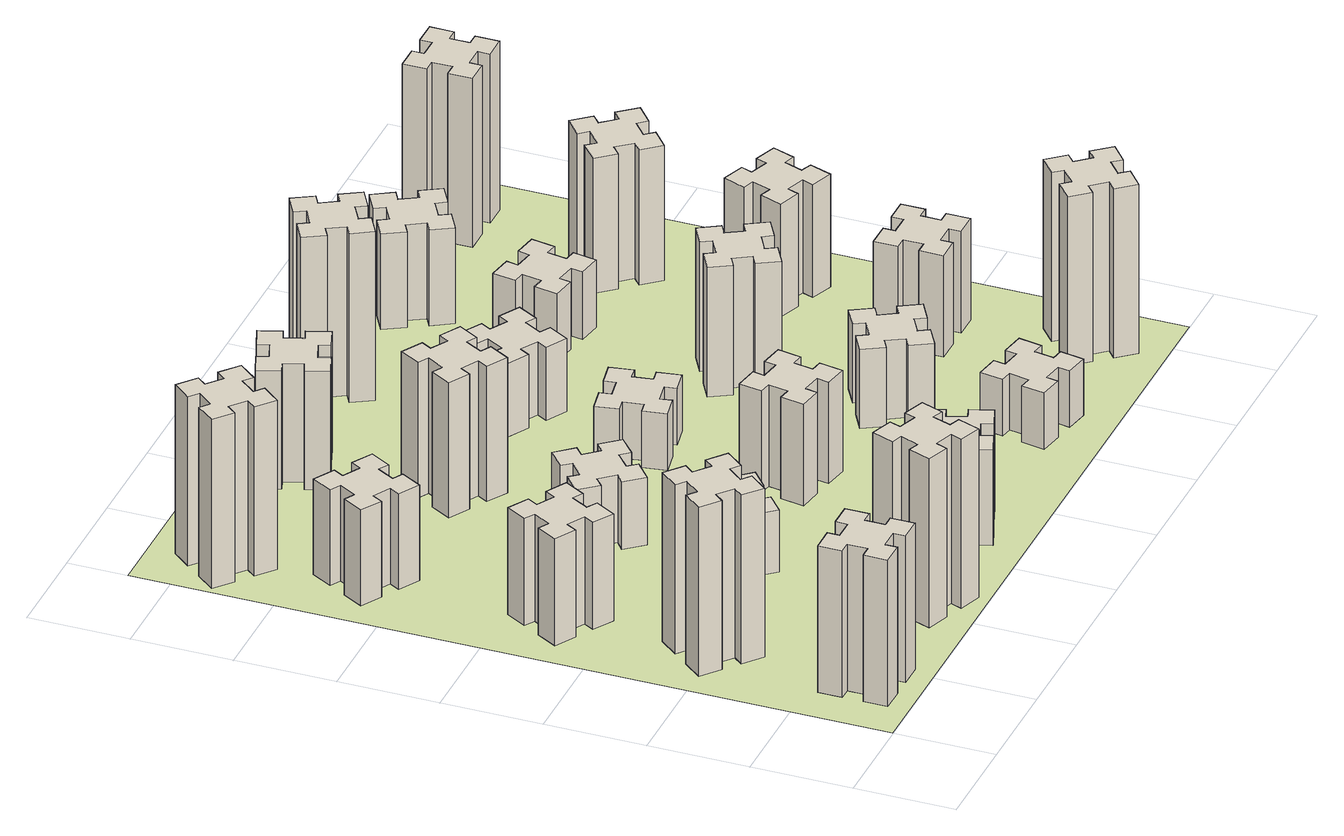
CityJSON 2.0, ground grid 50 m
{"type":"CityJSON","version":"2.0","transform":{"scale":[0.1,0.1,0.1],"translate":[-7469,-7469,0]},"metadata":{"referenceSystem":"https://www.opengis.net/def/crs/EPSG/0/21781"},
"CityObjects":{
"building1":{"type":"Building","attributes":{"class":"1000","function":"1000","usage":"1000","yearOfConstruction":2016,"roofType":"1000","measuredHeight":78,"storeysAboveGround":30,"storeysBelowGround":0},"geometry":[{"type":"Solid","lod":"1","boundaries":[[[[0,1,2,3,4,5,6,7,8,9,10,11,12,13,14,15,16,17,18,19]],[[17,16,20,21]],[[16,15,22,20]],[[15,14,23,22]],[[14,13,24,23]],[[13,12,25,24]],[[12,11,26,25]],[[11,10,27,26]],[[10,9,28,27]],[[9,8,29,28]],[[8,7,30,29]],[[7,6,31,30]],[[6,5,32,31]],[[5,4,33,32]],[[4,3,34,33]],[[3,2,35,34]],[[2,1,36,35]],[[1,0,37,36]],[[0,19,38,37]],[[19,18,39,38]],[[18,17,21,39]],[[24,25,26,27,28,29,30,31,32,33,34,35,36,37,38,39,21,20,22,23]]]]}]},
"building2":{"type":"Building","attributes":{"class":"1000","function":"1000","usage":"1000","yearOfConstruction":2016,"roofType":"1000","measuredHeight":90,"storeysAboveGround":30,"storeysBelowGround":0},"geometry":[{"type":"Solid","lod":"1","boundaries":[[[[40,41,42,43,44,45,46,47,48,49,50,51,52,53,54,55,56,57,58,59]],[[57,56,60,61]],[[56,55,62,60]],[[55,54,63,62]],[[54,53,64,63]],[[53,52,65,64]],[[52,51,66,65]],[[51,50,67,66]],[[50,49,68,67]],[[49,48,69,68]],[[48,47,70,69]],[[47,46,71,70]],[[46,45,72,71]],[[45,44,73,72]],[[44,43,74,73]],[[43,42,75,74]],[[42,41,76,75]],[[41,40,77,76]],[[40,59,78,77]],[[59,58,79,78]],[[58,57,61,79]],[[64,65,66,67,68,69,70,71,72,73,74,75,76,77,78,79,61,60,62,63]]]]}]},
"building3":{"type":"Building","attributes":{"class":"1000","function":"1000","usage":"1000","yearOfConstruction":2016,"roofType":"1000","measuredHeight":57,"storeysAboveGround":30,"storeysBelowGround":0},"geometry":[{"type":"Solid","lod":"1","boundaries":[[[[80,81,82,83,84,85,86,87,88,89,90,91,92,93,94,95,96,97,98,99]],[[97,96,100,101]],[[96,95,102,100]],[[95,94,103,102]],[[94,93,104,103]],[[93,92,105,104]],[[92,91,106,105]],[[91,90,107,106]],[[90,89,108,107]],[[89,88,109,108]],[[88,87,110,109]],[[87,86,111,110]],[[86,85,112,111]],[[85,84,113,112]],[[84,83,114,113]],[[83,82,115,114]],[[82,81,116,115]],[[81,80,117,116]],[[80,99,118,117]],[[99,98,119,118]],[[98,97,101,119]],[[104,105,106,107,108,109,110,111,112,113,114,115,116,117,118,119,101,100,102,103]]]]}]},
"building4":{"type":"Building","attributes":{"class":"1000","function":"1000","usage":"1000","yearOfConstruction":2016,"roofType":"1000","measuredHeight":51,"storeysAboveGround":30,"storeysBelowGround":0},"geometry":[{"type":"Solid","lod":"1","boundaries":[[[[120,121,122,123,124,125,126,127,128,129,130,131,132,133,134,135,136,137,138,139]],[[137,136,140,141]],[[136,135,142,140]],[[135,134,143,142]],[[134,133,144,143]],[[133,132,145,144]],[[132,131,146,145]],[[131,130,147,146]],[[130,129,148,147]],[[129,128,149,148]],[[128,127,150,149]],[[127,126,151,150]],[[126,125,152,151]],[[125,124,153,152]],[[124,123,154,153]],[[123,122,155,154]],[[122,121,156,155]],[[121,120,157,156]],[[120,139,158,157]],[[139,138,159,158]],[[138,137,141,159]],[[144,145,146,147,148,149,150,151,152,153,154,155,156,157,158,159,141,140,142,143]]]]}]},
"building5":{"type":"Building","attributes":{"class":"1000","function":"1000","usage":"1000","yearOfConstruction":2016,"roofType":"1000","measuredHeight":90,"storeysAboveGround":30,"storeysBelowGround":0},"geometry":[{"type":"Solid","lod":"1","boundaries":[[[[160,161,162,163,164,165,166,167,168,169,170,171,172,173,174,175,176,177,178,179]],[[177,176,180,181]],[[176,175,182,180]],[[175,174,183,182]],[[174,173,184,183]],[[173,172,185,184]],[[172,171,186,185]],[[171,170,187,186]],[[170,169,188,187]],[[169,168,189,188]],[[168,167,190,189]],[[167,166,191,190]],[[166,165,192,191]],[[165,164,193,192]],[[164,163,194,193]],[[163,162,195,194]],[[162,161,196,195]],[[161,160,197,196]],[[160,179,198,197]],[[179,178,199,198]],[[178,177,181,199]],[[184,185,186,187,188,189,190,191,192,193,194,195,196,197,198,199,181,180,182,183]]]]}]},
"building6":{"type":"Building","attributes":{"class":"1000","function":"1000","usage":"1000","yearOfConstruction":2016,"roofType":"1000","measuredHeight":90,"storeysAboveGround":30,"storeysBelowGround":0},"geometry":[{"type":"Solid","lod":"1","boundaries":[[[[200,201,202,203,204,205,206,207,208,209,210,211,212,213,214,215,216,217,218,219]],[[217,216,220,221]],[[216,215,222,220]],[[215,214,223,222]],[[214,213,224,223]],[[213,212,225,224]],[[212,211,226,225]],[[211,210,227,226]],[[210,209,228,227]],[[209,208,229,228]],[[208,207,230,229]],[[207,206,231,230]],[[206,205,232,231]],[[205,204,233,232]],[[204,203,234,233]],[[203,202,235,234]],[[202,201,236,235]],[[201,200,237,236]],[[200,219,238,237]],[[219,218,239,238]],[[218,217,221,239]],[[224,225,226,227,228,229,230,231,232,233,234,235,236,237,238,239,221,220,222,223]]]]}]},
"building7":{"type":"Building","attributes":{"class":"1000","function":"1000","usage":"1000","yearOfConstruction":2016,"roofType":"1000","measuredHeight":33,"storeysAboveGround":30,"storeysBelowGround":0},"geometry":[{"type":"Solid","lod":"1","boundaries":[[[[240,241,242,243,244,245,246,247,248,249,250,251,252,253,254,255,256,257,258,259]],[[257,256,260,261]],[[256,255,262,260]],[[255,254,263,262]],[[254,253,264,263]],[[253,252,265,264]],[[252,251,266,265]],[[251,250,267,266]],[[250,249,268,267]],[[249,248,269,268]],[[248,247,270,269]],[[247,246,271,270]],[[246,245,272,271]],[[245,244,273,272]],[[244,243,274,273]],[[243,242,275,274]],[[242,241,276,275]],[[241,240,277,276]],[[240,259,278,277]],[[259,258,279,278]],[[258,257,261,279]],[[264,265,266,267,268,269,270,271,272,273,274,275,276,277,278,279,261,260,262,263]]]]}]},
"building8":{"type":"Building","attributes":{"class":"1000","function":"1000","usage":"1000","yearOfConstruction":2016,"roofType":"1000","measuredHeight":36,"storeysAboveGround":30,"storeysBelowGround":0},"geometry":[{"type":"Solid","lod":"1","boundaries":[[[[280,281,282,283,284,285,286,287,288,289,290,291,292,293,294,295,296,297,298,299]],[[297,296,300,301]],[[296,295,302,300]],[[295,294,303,302]],[[294,293,304,303]],[[293,292,305,304]],[[292,291,306,305]],[[291,290,307,306]],[[290,289,308,307]],[[289,288,309,308]],[[288,287,310,309]],[[287,286,311,310]],[[286,285,312,311]],[[285,284,313,312]],[[284,283,314,313]],[[283,282,315,314]],[[282,281,316,315]],[[281,280,317,316]],[[280,299,318,317]],[[299,298,319,318]],[[298,297,301,319]],[[304,305,306,307,308,309,310,311,312,313,314,315,316,317,318,319,301,300,302,303]]]]}]},
"building9":{"type":"Building","attributes":{"class":"1000","function":"1000","usage":"1000","yearOfConstruction":2016,"roofType":"1000","measuredHeight":51,"storeysAboveGround":30,"storeysBelowGround":0},"geometry":[{"type":"Solid","lod":"1","boundaries":[[[[320,321,322,323,324,325,326,327,328,329,330,331,332,333,334,335,336,337,338,339]],[[337,336,340,341]],[[336,335,342,340]],[[335,334,343,342]],[[334,333,344,343]],[[333,332,345,344]],[[332,331,346,345]],[[331,330,347,346]],[[330,329,348,347]],[[329,328,349,348]],[[328,327,350,349]],[[327,326,351,350]],[[326,325,352,351]],[[325,324,353,352]],[[324,323,354,353]],[[323,322,355,354]],[[322,321,356,355]],[[321,320,357,356]],[[320,339,358,357]],[[339,338,359,358]],[[338,337,341,359]],[[344,345,346,347,348,349,350,351,352,353,354,355,356,357,358,359,341,340,342,343]]]]}]},
"building10":{"type":"Building","attributes":{"class":"1000","function":"1000","usage":"1000","yearOfConstruction":2016,"roofType":"1000","measuredHeight":72,"storeysAboveGround":30,"storeysBelowGround":0},"geometry":[{"type":"Solid","lod":"1","boundaries":[[[[360,361,362,363,364,365,366,367,368,369,370,371,372,373,374,375,376,377,378,379]],[[377,376,380,381]],[[376,375,382,380]],[[375,374,383,382]],[[374,373,384,383]],[[373,372,385,384]],[[372,371,386,385]],[[371,370,387,386]],[[370,369,388,387]],[[369,368,389,388]],[[368,367,390,389]],[[367,366,391,390]],[[366,365,392,391]],[[365,364,393,392]],[[364,363,394,393]],[[363,362,395,394]],[[362,361,396,395]],[[361,360,397,396]],[[360,379,398,397]],[[379,378,399,398]],[[378,377,381,399]],[[384,385,386,387,388,389,390,391,392,393,394,395,396,397,398,399,381,380,382,383]]]]}]},
"building11":{"type":"Building","attributes":{"class":"1000","function":"1000","usage":"1000","yearOfConstruction":2016,"roofType":"1000","measuredHeight":63,"storeysAboveGround":30,"storeysBelowGround":0},"geometry":[{"type":"Solid","lod":"1","boundaries":[[[[400,401,402,403,404,405,406,407,408,409,410,411,412,413,414,415,416,417,418,419]],[[417,416,420,421]],[[416,415,422,420]],[[415,414,423,422]],[[414,413,424,423]],[[413,412,425,424]],[[412,411,426,425]],[[411,410,427,426]],[[410,409,428,427]],[[409,408,429,428]],[[408,407,430,429]],[[407,406,431,430]],[[406,405,432,431]],[[405,404,433,432]],[[404,403,434,433]],[[403,402,435,434]],[[402,401,436,435]],[[401,400,437,436]],[[400,419,438,437]],[[419,418,439,438]],[[418,417,421,439]],[[424,425,426,427,428,429,430,431,432,433,434,435,436,437,438,439,421,420,422,423]]]]}]},
"building12":{"type":"Building","attributes":{"class":"1000","function":"1000","usage":"1000","yearOfConstruction":2016,"roofType":"1000","measuredHeight":54,"storeysAboveGround":30,"storeysBelowGround":0},"geometry":[{"type":"Solid","lod":"1","boundaries":[[[[440,441,442,443,444,445,446,447,448,449,450,451,452,453,454,455,456,457,458,459]],[[457,456,460,461]],[[456,455,462,460]],[[455,454,463,462]],[[454,453,464,463]],[[453,452,465,464]],[[452,451,466,465]],[[451,450,467,466]],[[450,449,468,467]],[[449,448,469,468]],[[448,447,470,469]],[[447,446,471,470]],[[446,445,472,471]],[[445,444,473,472]],[[444,443,474,473]],[[443,442,475,474]],[[442,441,476,475]],[[441,440,477,476]],[[440,459,478,477]],[[459,458,479,478]],[[458,457,461,479]],[[464,465,466,467,468,469,470,471,472,473,474,475,476,477,478,479,461,460,462,463]]]]}]},
"building13":{"type":"Building","attributes":{"class":"1000","function":"1000","usage":"1000","yearOfConstruction":2016,"roofType":"1000","measuredHeight":30,"storeysAboveGround":30,"storeysBelowGround":0},"geometry":[{"type":"Solid","lod":"1","boundaries":[[[[480,481,482,483,484,485,486,487,488,489,490,491,492,493,494,495,496,497,498,499]],[[497,496,500,501]],[[496,495,502,500]],[[495,494,503,502]],[[494,493,504,503]],[[493,492,505,504]],[[492,491,506,505]],[[491,490,507,506]],[[490,489,508,507]],[[489,488,509,508]],[[488,487,510,509]],[[487,486,511,510]],[[486,485,512,511]],[[485,484,513,512]],[[484,483,514,513]],[[483,482,515,514]],[[482,481,516,515]],[[481,480,517,516]],[[480,499,518,517]],[[499,498,519,518]],[[498,497,501,519]],[[504,505,506,507,508,509,510,511,512,513,514,515,516,517,518,519,501,500,502,503]]]]}]},
"building14":{"type":"Building","attributes":{"class":"1000","function":"1000","usage":"1000","yearOfConstruction":2016,"roofType":"1000","measuredHeight":39,"storeysAboveGround":30,"storeysBelowGround":0},"geometry":[{"type":"Solid","lod":"1","boundaries":[[[[520,521,522,523,524,525,526,527,528,529,530,531,532,533,534,535,536,537,538,539]],[[537,536,540,541]],[[536,535,542,540]],[[535,534,543,542]],[[534,533,544,543]],[[533,532,545,544]],[[532,531,546,545]],[[531,530,547,546]],[[530,529,548,547]],[[529,528,549,548]],[[528,527,550,549]],[[527,526,551,550]],[[526,525,552,551]],[[525,524,553,552]],[[524,523,554,553]],[[523,522,555,554]],[[522,521,556,555]],[[521,520,557,556]],[[520,539,558,557]],[[539,538,559,558]],[[538,537,541,559]],[[544,545,546,547,548,549,550,551,552,553,554,555,556,557,558,559,541,540,542,543]]]]}]},
"building15":{"type":"Building","attributes":{"class":"1000","function":"1000","usage":"1000","yearOfConstruction":2016,"roofType":"1000","measuredHeight":30,"storeysAboveGround":30,"storeysBelowGround":0},"geometry":[{"type":"Solid","lod":"1","boundaries":[[[[560,561,562,563,564,565,566,567,568,569,570,571,572,573,574,575,576,577,578,579]],[[577,576,580,581]],[[576,575,582,580]],[[575,574,583,582]],[[574,573,584,583]],[[573,572,585,584]],[[572,571,586,585]],[[571,570,587,586]],[[570,569,588,587]],[[569,568,589,588]],[[568,567,590,589]],[[567,566,591,590]],[[566,565,592,591]],[[565,564,593,592]],[[564,563,594,593]],[[563,562,595,594]],[[562,561,596,595]],[[561,560,597,596]],[[560,579,598,597]],[[579,578,599,598]],[[578,577,581,599]],[[584,585,586,587,588,589,590,591,592,593,594,595,596,597,598,599,581,580,582,583]]]]}]},
"building16":{"type":"Building","attributes":{"class":"1000","function":"1000","usage":"1000","yearOfConstruction":2016,"roofType":"1000","measuredHeight":90,"storeysAboveGround":30,"storeysBelowGround":0},"geometry":[{"type":"Solid","lod":"1","boundaries":[[[[600,601,602,603,604,605,606,607,608,609,610,611,612,613,614,615,616,617,618,619]],[[617,616,620,621]],[[616,615,622,620]],[[615,614,623,622]],[[614,613,624,623]],[[613,612,625,624]],[[612,611,626,625]],[[611,610,627,626]],[[610,609,628,627]],[[609,608,629,628]],[[608,607,630,629]],[[607,606,631,630]],[[606,605,632,631]],[[605,604,633,632]],[[604,603,634,633]],[[603,602,635,634]],[[602,601,636,635]],[[601,600,637,636]],[[600,619,638,637]],[[619,618,639,638]],[[618,617,621,639]],[[624,625,626,627,628,629,630,631,632,633,634,635,636,637,638,639,621,620,622,623]]]]}]},
"building17":{"type":"Building","attributes":{"class":"1000","function":"1000","usage":"1000","yearOfConstruction":2016,"roofType":"1000","measuredHeight":42,"storeysAboveGround":30,"storeysBelowGround":0},"geometry":[{"type":"Solid","lod":"1","boundaries":[[[[640,641,642,643,644,645,646,647,648,649,650,651,652,653,654,655,656,657,658,659]],[[657,656,660,661]],[[656,655,662,660]],[[655,654,663,662]],[[654,653,664,663]],[[653,652,665,664]],[[652,651,666,665]],[[651,650,667,666]],[[650,649,668,667]],[[649,648,669,668]],[[648,647,670,669]],[[647,646,671,670]],[[646,645,672,671]],[[645,644,673,672]],[[644,643,674,673]],[[643,642,675,674]],[[642,641,676,675]],[[641,640,677,676]],[[640,659,678,677]],[[659,658,679,678]],[[658,657,661,679]],[[664,665,666,667,668,669,670,671,672,673,674,675,676,677,678,679,661,660,662,663]]]]}]},
"building18":{"type":"Building","attributes":{"class":"1000","function":"1000","usage":"1000","yearOfConstruction":2016,"roofType":"1000","measuredHeight":69,"storeysAboveGround":30,"storeysBelowGround":0},"geometry":[{"type":"Solid","lod":"1","boundaries":[[[[680,681,682,683,684,685,686,687,688,689,690,691,692,693,694,695,696,697,698,699]],[[697,696,700,701]],[[696,695,702,700]],[[695,694,703,702]],[[694,693,704,703]],[[693,692,705,704]],[[692,691,706,705]],[[691,690,707,706]],[[690,689,708,707]],[[689,688,709,708]],[[688,687,710,709]],[[687,686,711,710]],[[686,685,712,711]],[[685,684,713,712]],[[684,683,714,713]],[[683,682,715,714]],[[682,681,716,715]],[[681,680,717,716]],[[680,699,718,717]],[[699,698,719,718]],[[698,697,701,719]],[[704,705,706,707,708,709,710,711,712,713,714,715,716,717,718,719,701,700,702,703]]]]}]},
"building19":{"type":"Building","attributes":{"class":"1000","function":"1000","usage":"1000","yearOfConstruction":2016,"roofType":"1000","measuredHeight":36,"storeysAboveGround":30,"storeysBelowGround":0},"geometry":[{"type":"Solid","lod":"1","boundaries":[[[[720,721,722,723,724,725,726,727,728,729,730,731,732,733,734,735,736,737,738,739]],[[737,736,740,741]],[[736,735,742,740]],[[735,734,743,742]],[[734,733,744,743]],[[733,732,745,744]],[[732,731,746,745]],[[731,730,747,746]],[[730,729,748,747]],[[729,728,749,748]],[[728,727,750,749]],[[727,726,751,750]],[[726,725,752,751]],[[725,724,753,752]],[[724,723,754,753]],[[723,722,755,754]],[[722,721,756,755]],[[721,720,757,756]],[[720,739,758,757]],[[739,738,759,758]],[[738,737,741,759]],[[744,745,746,747,748,749,750,751,752,753,754,755,756,757,758,759,741,740,742,743]]]]}]},
"building20":{"type":"Building","attributes":{"class":"1000","function":"1000","usage":"1000","yearOfConstruction":2016,"roofType":"1000","measuredHeight":90,"storeysAboveGround":30,"storeysBelowGround":0},"geometry":[{"type":"Solid","lod":"1","boundaries":[[[[760,761,762,763,764,765,766,767,768,769,770,771,772,773,774,775,776,777,778,779]],[[777,776,780,781]],[[776,775,782,780]],[[775,774,783,782]],[[774,773,784,783]],[[773,772,785,784]],[[772,771,786,785]],[[771,770,787,786]],[[770,769,788,787]],[[769,768,789,788]],[[768,767,790,789]],[[767,766,791,790]],[[766,765,792,791]],[[765,764,793,792]],[[764,763,794,793]],[[763,762,795,794]],[[762,761,796,795]],[[761,760,797,796]],[[760,779,798,797]],[[779,778,799,798]],[[778,777,781,799]],[[784,785,786,787,788,789,790,791,792,793,794,795,796,797,798,799,781,780,782,783]]]]}]},
"building21":{"type":"Building","attributes":{"class":"1000","function":"1000","usage":"1000","yearOfConstruction":2016,"roofType":"1000","measuredHeight":54,"storeysAboveGround":30,"storeysBelowGround":0},"geometry":[{"type":"Solid","lod":"1","boundaries":[[[[800,801,802,803,804,805,806,807,808,809,810,811,812,813,814,815,816,817,818,819]],[[817,816,820,821]],[[816,815,822,820]],[[815,814,823,822]],[[814,813,824,823]],[[813,812,825,824]],[[812,811,826,825]],[[811,810,827,826]],[[810,809,828,827]],[[809,808,829,828]],[[808,807,830,829]],[[807,806,831,830]],[[806,805,832,831]],[[805,804,833,832]],[[804,803,834,833]],[[803,802,835,834]],[[802,801,836,835]],[[801,800,837,836]],[[800,819,838,837]],[[819,818,839,838]],[[818,817,821,839]],[[824,825,826,827,828,829,830,831,832,833,834,835,836,837,838,839,821,820,822,823]]]]}]},
"building22":{"type":"Building","attributes":{"class":"1000","function":"1000","usage":"1000","yearOfConstruction":2016,"roofType":"1000","measuredHeight":51,"storeysAboveGround":30,"storeysBelowGround":0},"geometry":[{"type":"Solid","lod":"1","boundaries":[[[[840,841,842,843,844,845,846,847,848,849,850,851,852,853,854,855,856,857,858,859]],[[857,856,860,861]],[[856,855,862,860]],[[855,854,863,862]],[[854,853,864,863]],[[853,852,865,864]],[[852,851,866,865]],[[851,850,867,866]],[[850,849,868,867]],[[849,848,869,868]],[[848,847,870,869]],[[847,846,871,870]],[[846,845,872,871]],[[845,844,873,872]],[[844,843,874,873]],[[843,842,875,874]],[[842,841,876,875]],[[841,840,877,876]],[[840,859,878,877]],[[859,858,879,878]],[[858,857,861,879]],[[864,865,866,867,868,869,870,871,872,873,874,875,876,877,878,879,861,860,862,863]]]]}]},
"building23":{"type":"Building","attributes":{"class":"1000","function":"1000","usage":"1000","yearOfConstruction":2016,"roofType":"1000","measuredHeight":60,"storeysAboveGround":30,"storeysBelowGround":0},"geometry":[{"type":"Solid","lod":"1","boundaries":[[[[880,881,882,883,884,885,886,887,888,889,890,891,892,893,894,895,896,897,898,899]],[[897,896,900,901]],[[896,895,902,900]],[[895,894,903,902]],[[894,893,904,903]],[[893,892,905,904]],[[892,891,906,905]],[[891,890,907,906]],[[890,889,908,907]],[[889,888,909,908]],[[888,887,910,909]],[[887,886,911,910]],[[886,885,912,911]],[[885,884,913,912]],[[884,883,914,913]],[[883,882,915,914]],[[882,881,916,915]],[[881,880,917,916]],[[880,899,918,917]],[[899,898,919,918]],[[898,897,901,919]],[[904,905,906,907,908,909,910,911,912,913,914,915,916,917,918,919,901,900,902,903]]]]}]},
"building24":{"type":"Building","attributes":{"class":"1000","function":"1000","usage":"1000","yearOfConstruction":2016,"roofType":"1000","measuredHeight":72,"storeysAboveGround":30,"storeysBelowGround":0},"geometry":[{"type":"Solid","lod":"1","boundaries":[[[[920,921,922,923,924,925,926,927,928,929,930,931,932,933,934,935,936,937,938,939]],[[937,936,940,941]],[[936,935,942,940]],[[935,934,943,942]],[[934,933,944,943]],[[933,932,945,944]],[[932,931,946,945]],[[931,930,947,946]],[[930,929,948,947]],[[929,928,949,948]],[[928,927,950,949]],[[927,926,951,950]],[[926,925,952,951]],[[925,924,953,952]],[[924,923,954,953]],[[923,922,955,954]],[[922,921,956,955]],[[921,920,957,956]],[[920,939,958,957]],[[939,938,959,958]],[[938,937,941,959]],[[944,945,946,947,948,949,950,951,952,953,954,955,956,957,958,959,941,940,942,943]]]]}]},
"building25":{"type":"Building","attributes":{"class":"1000","function":"1000","usage":"1000","yearOfConstruction":2016,"roofType":"1000","measuredHeight":90,"storeysAboveGround":30,"storeysBelowGround":0},"geometry":[{"type":"Solid","lod":"1","boundaries":[[[[960,961,962,963,964,965,966,967,968,969,970,971,972,973,974,975,976,977,978,979]],[[977,976,980,981]],[[976,975,982,980]],[[975,974,983,982]],[[974,973,984,983]],[[973,972,985,984]],[[972,971,986,985]],[[971,970,987,986]],[[970,969,988,987]],[[969,968,989,988]],[[968,967,990,989]],[[967,966,991,990]],[[966,965,992,991]],[[965,964,993,992]],[[964,963,994,993]],[[963,962,995,994]],[[962,961,996,995]],[[961,960,997,996]],[[960,979,998,997]],[[979,978,999,998]],[[978,977,981,999]],[[984,985,986,987,988,989,990,991,992,993,994,995,996,997,998,999,981,980,982,983]]]]}]},
"landuse1":{"type":"LandUse","attributes":{"name":"plot1","function":"1010"},"geometry":[{"type":"MultiSurface","lod":"1","boundaries":[[[1000,1001,1002,1003]]]}]}
},
"vertices":[
[265,325,0],[265,225,0],[205,225,0],[205,105,0],[325,105,0],[325,165,0],[425,165,0],[425,105,0],[545,105,0],[545,225,0],[485,225,0],[485,325,0],[545,325,0],[545,445,0],[425,445,0],[425,385,0],[325,385,0],[325,445,0],[205,445,0],[205,325,0],[325,385,780],[325,445,780],[425,385,780],[425,445,780],[545,445,780],[545,325,780],[485,325,780],[485,225,780],[545,225,780],[545,105,780],[425,105,780],[425,165,780],[325,165,780],[325,105,780],[205,105,780],[205,225,780],[265,225,780],[265,325,780],[205,325,780],[205,445,780],
[484,1067,0],[408,1132,0],[446,1178,0],[354,1255,0],[277,1163,0],[323,1124,0],[259,1048,0],[213,1086,0],[136,994,0],[228,917,0],[266,963,0],[343,899,0],[304,853,0],[396,776,0],[473,868,0],[427,906,0],[492,983,0],[538,944,0],[615,1036,0],[523,1113,0],[492,983,900],[538,944,900],[427,906,900],[473,868,900],[396,776,900],[304,853,900],[343,899,900],[266,963,900],[228,917,900],[136,994,900],[213,1086,900],[259,1048,900],[323,1124,900],[277,1163,900],[354,1255,900],[446,1178,900],[408,1132,900],[484,1067,900],[523,1113,900],[615,1036,900],
[474,1826,0],[387,1876,0],[417,1928,0],[313,1988,0],[253,1884,0],[305,1854,0],[255,1767,0],[203,1797,0],[143,1693,0],[247,1633,0],[277,1685,0],[364,1635,0],[334,1583,0],[438,1523,0],[498,1627,0],[446,1657,0],[496,1744,0],[548,1714,0],[608,1818,0],[504,1878,0],[496,1744,570],[548,1714,570],[446,1657,570],[498,1627,570],[438,1523,570],[334,1583,570],[364,1635,570],[277,1685,570],[247,1633,570],[143,1693,570],[203,1797,570],[255,1767,570],[305,1854,570],[253,1884,570],[313,1988,570],[417,1928,570],[387,1876,570],[474,1826,570],[504,1878,570],[608,1818,570],
[446,2597,0],[496,2684,0],[548,2654,0],[608,2758,0],[504,2818,0],[474,2766,0],[387,2816,0],[417,2868,0],[313,2928,0],[253,2824,0],[305,2794,0],[255,2707,0],[203,2737,0],[143,2633,0],[247,2573,0],[277,2625,0],[364,2575,0],[334,2523,0],[438,2463,0],[498,2567,0],[364,2575,510],[334,2523,510],[277,2625,510],[247,2573,510],[143,2633,510],[203,2737,510],[255,2707,510],[305,2794,510],[253,2824,510],[313,2928,510],[417,2868,510],[387,2816,510],[474,2766,510],[504,2818,510],[608,2758,510],[548,2654,510],[496,2684,510],[446,2597,510],[498,2567,510],[438,2463,510],
[1029,360,0],[995,266,0],[939,287,0],[897,174,0],[1010,133,0],[1031,189,0],[1125,155,0],[1104,99,0],[1217,57,0],[1258,170,0],[1202,191,0],[1236,285,0],[1292,264,0],[1333,377,0],[1220,418,0],[1200,362,0],[1106,396,0],[1127,452,0],[1014,493,0],[973,380,0],[1106,396,900],[1127,452,900],[1200,362,900],[1220,418,900],[1333,377,900],[1292,264,900],[1236,285,900],[1202,191,900],[1258,170,900],[1217,57,900],[1104,99,900],[1125,155,900],[1031,189,900],[1010,133,900],[897,174,900],[939,287,900],[995,266,900],[1029,360,900],[973,380,900],[1014,493,900],
[384,3387,0],[308,3452,0],[346,3498,0],[254,3575,0],[177,3483,0],[223,3444,0],[159,3368,0],[113,3406,0],[36,3314,0],[128,3237,0],[166,3283,0],[243,3219,0],[204,3173,0],[296,3096,0],[373,3188,0],[327,3226,0],[392,3303,0],[438,3264,0],[515,3356,0],[423,3433,0],[392,3303,900],[438,3264,900],[327,3226,900],[373,3188,900],[296,3096,900],[204,3173,900],[243,3219,900],[166,3283,900],[128,3237,900],[36,3314,900],[113,3406,900],[159,3368,900],[223,3444,900],[177,3483,900],[254,3575,900],[346,3498,900],[308,3452,900],[384,3387,900],[423,3433,900],[515,3356,900],
[1083,1332,0],[1006,1267,0],[968,1313,0],[876,1236,0],[953,1144,0],[999,1183,0],[1063,1106,0],[1017,1068,0],[1094,976,0],[1186,1053,0],[1148,1099,0],[1224,1163,0],[1263,1117,0],[1355,1194,0],[1278,1286,0],[1232,1248,0],[1167,1324,0],[1213,1363,0],[1136,1455,0],[1044,1378,0],[1167,1324,330],[1213,1363,330],[1232,1248,330],[1278,1286,330],[1355,1194,330],[1263,1117,330],[1224,1163,330],[1148,1099,330],[1186,1053,330],[1094,976,330],[1017,1068,330],[1063,1106,330],[999,1183,330],[953,1144,330],[876,1236,330],[968,1313,330],[1006,1267,330],[1083,1332,330],[1044,1378,330],[1136,1455,330],
[1083,1972,0],[1006,1907,0],[968,1953,0],[876,1876,0],[953,1784,0],[999,1823,0],[1063,1746,0],[1017,1708,0],[1094,1616,0],[1186,1693,0],[1148,1739,0],[1224,1803,0],[1263,1757,0],[1355,1834,0],[1278,1926,0],[1232,1888,0],[1167,1964,0],[1213,2003,0],[1136,2095,0],[1044,2018,0],[1167,1964,360],[1213,2003,360],[1232,1888,360],[1278,1926,360],[1355,1834,360],[1263,1757,360],[1224,1803,360],[1148,1739,360],[1186,1693,360],[1094,1616,360],[1017,1708,360],[1063,1746,360],[999,1823,360],[953,1784,360],[876,1876,360],[968,1953,360],[1006,1907,360],[1083,1972,360],[1044,2018,360],[1136,2095,360],
[1765,496,0],[1671,462,0],[1650,518,0],[1537,477,0],[1579,364,0],[1635,385,0],[1669,291,0],[1613,270,0],[1654,157,0],[1767,199,0],[1746,255,0],[1840,289,0],[1860,233,0],[1973,274,0],[1932,387,0],[1876,366,0],[1842,460,0],[1898,480,0],[1857,593,0],[1744,552,0],[1842,460,510],[1898,480,510],[1876,366,510],[1932,387,510],[1973,274,510],[1860,233,510],[1840,289,510],[1746,255,510],[1767,199,510],[1654,157,510],[1613,270,510],[1669,291,510],[1635,385,510],[1579,364,510],[1537,477,510],[1650,518,510],[1671,462,510],[1765,496,510],[1744,552,510],[1857,593,510],
[1314,2666,0],[1227,2716,0],[1257,2768,0],[1153,2828,0],[1093,2724,0],[1145,2694,0],[1095,2607,0],[1043,2637,0],[983,2533,0],[1087,2473,0],[1117,2525,0],[1204,2475,0],[1174,2423,0],[1278,2363,0],[1338,2467,0],[1286,2497,0],[1336,2584,0],[1388,2554,0],[1448,2658,0],[1344,2718,0],[1336,2584,720],[1388,2554,720],[1286,2497,720],[1338,2467,720],[1278,2363,720],[1174,2423,720],[1204,2475,720],[1117,2525,720],[1087,2473,720],[983,2533,720],[1043,2637,720],[1095,2607,720],[1145,2694,720],[1093,2724,720],[1153,2828,720],[1257,2768,720],[1227,2716,720],[1314,2666,720],[1344,2718,720],[1448,2658,720],
[1125,3456,0],[1031,3422,0],[1010,3478,0],[897,3437,0],[939,3324,0],[995,3345,0],[1029,3251,0],[973,3230,0],[1014,3117,0],[1127,3159,0],[1106,3215,0],[1200,3249,0],[1220,3193,0],[1333,3234,0],[1292,3347,0],[1236,3326,0],[1202,3420,0],[1258,3440,0],[1217,3553,0],[1104,3512,0],[1202,3420,630],[1258,3440,630],[1236,3326,630],[1292,3347,630],[1333,3234,630],[1220,3193,630],[1200,3249,630],[1106,3215,630],[1127,3159,630],[1014,3117,630],[973,3230,630],[1029,3251,630],[995,3345,630],[939,3324,630],[897,3437,630],[1010,3478,630],[1031,3422,630],[1125,3456,630],[1104,3512,630],[1217,3553,630],
[1955,1147,0],[1972,1245,0],[2031,1235,0],[2052,1353,0],[1934,1374,0],[1924,1315,0],[1825,1332,0],[1836,1391,0],[1717,1412,0],[1697,1294,0],[1756,1284,0],[1738,1185,0],[1679,1196,0],[1658,1077,0],[1777,1057,0],[1787,1116,0],[1885,1098,0],[1875,1039,0],[1993,1018,0],[2014,1137,0],[1885,1098,540],[1875,1039,540],[1787,1116,540],[1777,1057,540],[1658,1077,540],[1679,1196,540],[1738,1185,540],[1756,1284,540],[1697,1294,540],[1717,1412,540],[1836,1391,540],[1825,1332,540],[1924,1315,540],[1934,1374,540],[2052,1353,540],[2031,1235,540],[1972,1245,540],[1955,1147,540],[2014,1137,540],[1993,1018,540],
[1972,1925,0],[1955,2024,0],[2014,2034,0],[1993,2152,0],[1875,2131,0],[1885,2072,0],[1787,2055,0],[1777,2114,0],[1658,2093,0],[1679,1975,0],[1738,1985,0],[1756,1887,0],[1697,1877,0],[1717,1758,0],[1836,1779,0],[1825,1838,0],[1924,1856,0],[1934,1797,0],[2052,1817,0],[2031,1936,0],[1924,1856,300],[1934,1797,300],[1825,1838,300],[1836,1779,300],[1717,1758,300],[1697,1877,300],[1756,1887,300],[1738,1985,300],[1679,1975,300],[1658,2093,300],[1777,2114,300],[1787,2055,300],[1885,2072,300],[1875,2131,300],[1993,2152,300],[2014,2034,300],[1955,2024,300],[1972,1925,300],[2031,1936,300],[2052,1817,300],
[2026,2497,0],[2076,2584,0],[2128,2554,0],[2188,2658,0],[2084,2718,0],[2054,2666,0],[1967,2716,0],[1997,2768,0],[1893,2828,0],[1833,2724,0],[1885,2694,0],[1835,2607,0],[1783,2637,0],[1723,2533,0],[1827,2473,0],[1857,2525,0],[1944,2475,0],[1914,2423,0],[2018,2363,0],[2078,2467,0],[1944,2475,390],[1914,2423,390],[1857,2525,390],[1827,2473,390],[1723,2533,390],[1783,2637,390],[1835,2607,390],[1885,2694,390],[1833,2724,390],[1893,2828,390],[1997,2768,390],[1967,2716,390],[2054,2666,390],[2084,2718,390],[2188,2658,390],[2128,2554,390],[2076,2584,390],[2026,2497,390],[2078,2467,390],[2018,2363,390],
[2596,444,0],[2578,345,0],[2519,356,0],[2498,237,0],[2617,217,0],[2627,276,0],[2725,258,0],[2715,199,0],[2833,178,0],[2854,297,0],[2795,307,0],[2812,405,0],[2871,395,0],[2892,513,0],[2774,534,0],[2764,475,0],[2665,492,0],[2676,551,0],[2557,572,0],[2537,454,0],[2665,492,300],[2676,551,300],[2764,475,300],[2774,534,300],[2892,513,300],[2871,395,300],[2812,405,300],[2795,307,300],[2854,297,300],[2833,178,300],[2715,199,300],[2725,258,300],[2627,276,300],[2617,217,300],[2498,237,300],[2519,356,300],[2578,345,300],[2596,444,300],[2537,454,300],[2557,572,300],
[1844,3556,0],[1757,3506,0],[1727,3558,0],[1623,3498,0],[1683,3394,0],[1735,3424,0],[1785,3337,0],[1733,3307,0],[1793,3203,0],[1897,3263,0],[1867,3315,0],[1954,3365,0],[1984,3313,0],[2088,3373,0],[2028,3477,0],[1976,3447,0],[1926,3534,0],[1978,3564,0],[1918,3668,0],[1814,3608,0],[1926,3534,900],[1978,3564,900],[1976,3447,900],[2028,3477,900],[2088,3373,900],[1984,3313,900],[1954,3365,900],[1867,3315,900],[1897,3263,900],[1793,3203,900],[1733,3307,900],[1785,3337,900],[1735,3424,900],[1683,3394,900],[1623,3498,900],[1727,3558,900],[1757,3506,900],[1844,3556,900],[1814,3608,900],[1918,3668,900],
[2584,1136,0],[2497,1086,0],[2467,1138,0],[2363,1078,0],[2423,974,0],[2475,1004,0],[2525,917,0],[2473,887,0],[2533,783,0],[2637,843,0],[2607,895,0],[2694,945,0],[2724,893,0],[2828,953,0],[2768,1057,0],[2716,1027,0],[2666,1114,0],[2718,1144,0],[2658,1248,0],[2554,1188,0],[2666,1114,420],[2718,1144,420],[2716,1027,420],[2768,1057,420],[2828,953,420],[2724,893,420],[2694,945,420],[2607,895,420],[2637,843,420],[2533,783,420],[2473,887,420],[2525,917,420],[2475,1004,420],[2423,974,420],[2363,1078,420],[2467,1138,420],[2497,1086,420],[2584,1136,420],[2554,1188,420],[2658,1248,420],
[2475,1744,0],[2525,1657,0],[2473,1627,0],[2533,1523,0],[2637,1583,0],[2607,1635,0],[2694,1685,0],[2724,1633,0],[2828,1693,0],[2768,1797,0],[2716,1767,0],[2666,1854,0],[2718,1884,0],[2658,1988,0],[2554,1928,0],[2584,1876,0],[2497,1826,0],[2467,1878,0],[2363,1818,0],[2423,1714,0],[2497,1826,690],[2467,1878,690],[2584,1876,690],[2554,1928,690],[2658,1988,690],[2718,1884,690],[2666,1854,690],[2716,1767,690],[2768,1797,690],[2828,1693,690],[2724,1633,690],[2694,1685,690],[2607,1635,690],[2637,1583,690],[2533,1523,690],[2473,1627,690],[2525,1657,690],[2475,1744,690],[2423,1714,690],[2363,1818,690],
[2664,2795,0],[2565,2812,0],[2576,2871,0],[2457,2892,0],[2437,2774,0],[2496,2764,0],[2478,2665,0],[2419,2676,0],[2398,2557,0],[2517,2537,0],[2527,2596,0],[2625,2578,0],[2615,2519,0],[2733,2498,0],[2754,2617,0],[2695,2627,0],[2712,2725,0],[2771,2715,0],[2792,2833,0],[2674,2854,0],[2712,2725,360],[2771,2715,360],[2695,2627,360],[2754,2617,360],[2733,2498,360],[2615,2519,360],[2625,2578,360],[2527,2596,360],[2517,2537,360],[2398,2557,360],[2419,2676,360],[2478,2665,360],[2496,2764,360],[2437,2774,360],[2457,2892,360],[2576,2871,360],[2565,2812,360],[2664,2795,360],[2674,2854,360],[2792,2833,360],
[3468,259,0],[3544,323,0],[3583,277,0],[3675,354,0],[3598,446,0],[3552,408,0],[3487,484,0],[3533,523,0],[3456,615,0],[3364,538,0],[3403,492,0],[3326,427,0],[3288,473,0],[3196,396,0],[3273,304,0],[3319,343,0],[3383,266,0],[3337,228,0],[3414,136,0],[3506,213,0],[3383,266,900],[3337,228,900],[3319,343,900],[3273,304,900],[3196,396,900],[3288,473,900],[3326,427,900],[3403,492,900],[3364,538,900],[3456,615,900],[3533,523,900],[3487,484,900],[3552,408,900],[3598,446,900],[3675,354,900],[3583,277,900],[3544,323,900],[3468,259,900],[3506,213,900],[3414,136,900],
[3185,1005,0],[3285,1005,0],[3285,945,0],[3405,945,0],[3405,1065,0],[3345,1065,0],[3345,1165,0],[3405,1165,0],[3405,1285,0],[3285,1285,0],[3285,1225,0],[3185,1225,0],[3185,1285,0],[3065,1285,0],[3065,1165,0],[3125,1165,0],[3125,1065,0],[3065,1065,0],[3065,945,0],[3185,945,0],[3125,1065,540],[3065,1065,540],[3125,1165,540],[3065,1165,540],[3065,1285,540],[3185,1285,540],[3185,1225,540],[3285,1225,540],[3285,1285,540],[3405,1285,540],[3405,1165,540],[3345,1165,540],[3345,1065,540],[3405,1065,540],[3405,945,540],[3285,945,540],[3285,1005,540],[3185,1005,540],[3185,945,540],[3065,945,540],
[2716,3347,0],[2666,3434,0],[2718,3464,0],[2658,3568,0],[2554,3508,0],[2584,3456,0],[2497,3406,0],[2467,3458,0],[2363,3398,0],[2423,3294,0],[2475,3324,0],[2525,3237,0],[2473,3207,0],[2533,3103,0],[2637,3163,0],[2607,3215,0],[2694,3265,0],[2724,3213,0],[2828,3273,0],[2768,3377,0],[2694,3265,510],[2724,3213,510],[2607,3215,510],[2637,3163,510],[2533,3103,510],[2473,3207,510],[2525,3237,510],[2475,3324,510],[2423,3294,510],[2363,3398,510],[2467,3458,510],[2497,3406,510],[2584,3456,510],[2554,3508,510],[2658,3568,510],[2718,3464,510],[2666,3434,510],[2716,3347,510],[2768,3377,510],[2828,3273,510],
[3422,1771,0],[3456,1865,0],[3512,1844,0],[3553,1957,0],[3440,1998,0],[3420,1942,0],[3326,1976,0],[3347,2032,0],[3234,2073,0],[3193,1960,0],[3249,1940,0],[3215,1846,0],[3159,1867,0],[3117,1754,0],[3230,1713,0],[3251,1769,0],[3345,1735,0],[3324,1679,0],[3437,1637,0],[3478,1750,0],[3345,1735,600],[3324,1679,600],[3251,1769,600],[3230,1713,600],[3117,1754,600],[3159,1867,600],[3215,1846,600],[3249,1940,600],[3193,1960,600],[3234,2073,600],[3347,2032,600],[3326,1976,600],[3420,1942,600],[3440,1998,600],[3553,1957,600],[3512,1844,600],[3456,1865,600],[3422,1771,600],[3478,1750,600],[3437,1637,600],
[3119,2563,0],[3183,2486,0],[3137,2448,0],[3214,2356,0],[3306,2433,0],[3268,2479,0],[3344,2543,0],[3383,2497,0],[3475,2574,0],[3398,2666,0],[3352,2628,0],[3287,2704,0],[3333,2743,0],[3256,2835,0],[3164,2758,0],[3203,2712,0],[3126,2647,0],[3088,2693,0],[2996,2616,0],[3073,2524,0],[3126,2647,720],[3088,2693,720],[3203,2712,720],[3164,2758,720],[3256,2835,720],[3333,2743,720],[3287,2704,720],[3352,2628,720],[3398,2666,720],[3475,2574,720],[3383,2497,720],[3344,2543,720],[3268,2479,720],[3306,2433,720],[3214,2356,720],[3137,2448,720],[3183,2486,720],[3119,2563,720],[3073,2524,720],[2996,2616,720],
[3285,3325,0],[3385,3325,0],[3385,3265,0],[3505,3265,0],[3505,3385,0],[3445,3385,0],[3445,3485,0],[3505,3485,0],[3505,3605,0],[3385,3605,0],[3385,3545,0],[3285,3545,0],[3285,3605,0],[3165,3605,0],[3165,3485,0],[3225,3485,0],[3225,3385,0],[3165,3385,0],[3165,3265,0],[3285,3265,0],[3225,3385,900],[3165,3385,900],[3225,3485,900],[3165,3485,900],[3165,3605,900],[3285,3605,900],[3285,3545,900],[3385,3545,900],[3385,3605,900],[3505,3605,900],[3505,3485,900],[3445,3485,900],[3445,3385,900],[3505,3385,900],[3505,3265,900],[3385,3265,900],[3385,3325,900],[3285,3325,900],[3285,3265,900],[3165,3265,900],
[5,3705,0],[3705,3705,0],[3705,5,0],[5,5,0]
]}
